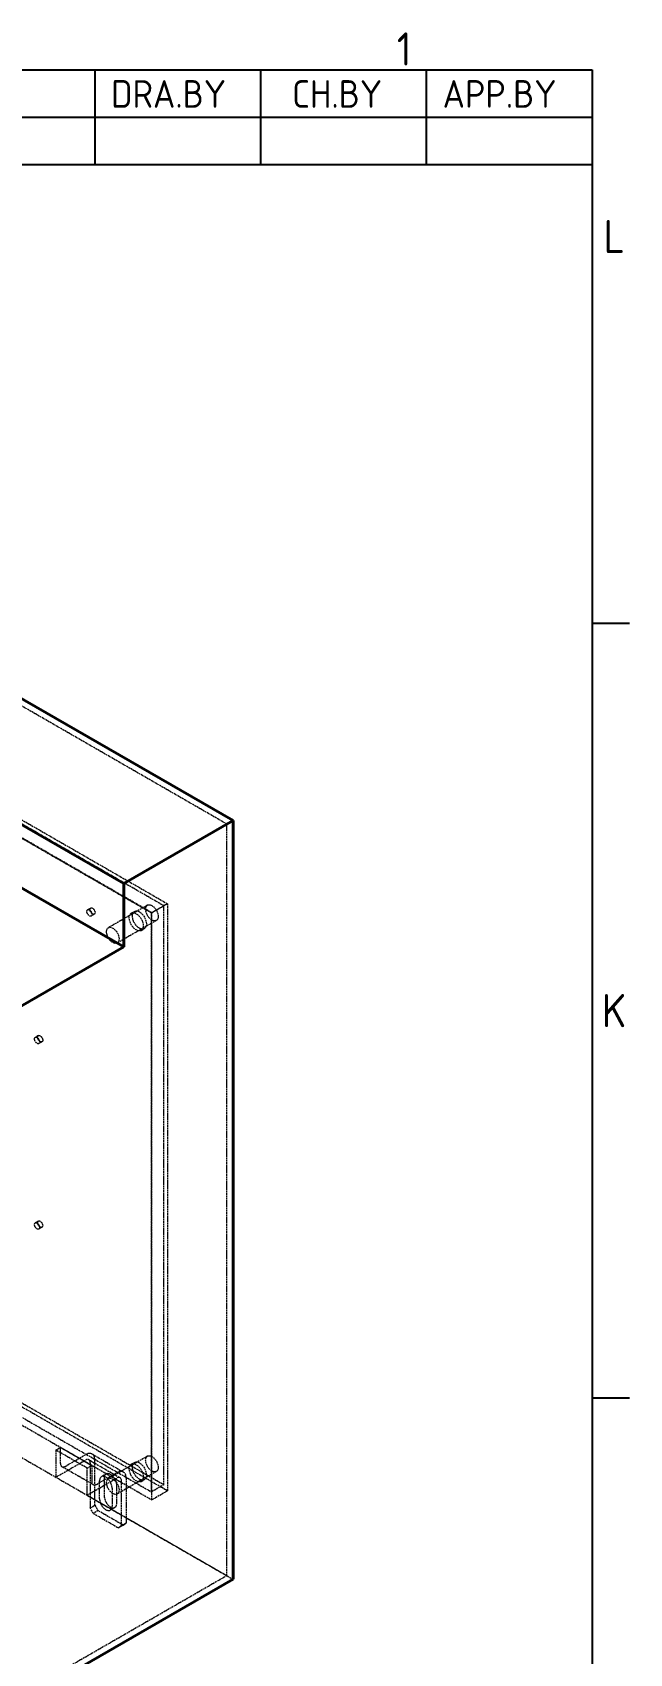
# Model space of a CAD drawing. Header units: millimetres. Extents: x 0 to 2378, y 0 to 1682.
# Drawn here: x 2236.7 to 2344.8, y 1355.3 to 1648.8 of the extents above; entities that cross this region are included whole.
import ezdxf

# ---------------------------------------------------------------- set-up
doc = ezdxf.new("R2010")
doc.units = ezdxf.units.MM
doc.header["$LTSCALE"] = 2
doc.linetypes.add('DASHED', pattern=[0.2067, 0.1654, -0.0413])
doc.layers.get('0').update_dxf_attribs({"color": 3, "lineweight": 25, "true_color": 0x00ff00})
for name, color, linetype, lineweight, true_color in [('가려진 것(ISO)', 2, 'DASHED', 18, 0xffff00), ('가시적인 것(ISO)', 3, 'Continuous', 40, 0x00ff00), ('기호(ISO)', 5, 'Continuous', 25, 0x0000ff)]:
    doc.layers.add(name, color=color, linetype=linetype, lineweight=lineweight, true_color=true_color)
doc.layers.add('경계(ISO)', color=7, linetype='Continuous', lineweight=25)
doc.styles.add('ISO ProportionalPSTEK', font='isocp.shx')
doc.styles.add('문자 텍스트_PSTEK_POSCO', font='isocp.shx')

# ---------------------------------------------------------------- blocks, each defined once
blk = doc.blocks.new('경계 Default Border')
at = {"layer": '경계(ISO)'}
for p, q in [((1169, 770.92), (1172.4, 770.92)), ((1169, 700.83), (1172.4, 700.83))]:
    blk.add_line(p, q, dxfattribs=at)
at = {"layer": '경계(ISO)', "flags": 128}
blk.add_lwpolyline([(20, 20), (20, 821), (1169, 821), (1169, 20), (20, 20)], dxfattribs=at)
at = {"layer": '경계(ISO)', "color": 2, "true_color": 0xffff00, "char_height": 3, "attachment_point": 7, "style": '문자 텍스트_PSTEK_POSCO'}
for s, insert in [('1', (1151.33, 821.4)), ('L', (1170.04, 804.43)), ('K', (1169.88, 734.36))]:
    blk.add_mtext(s, dxfattribs=dict(at, insert=insert))
blk = doc.blocks.new('리비전 내역')
at = {"layer": '기호(ISO)'}
for p, q in [((1017, 821), (1169, 821)), ((1017, 821), (1017, 816.72)), ((1032, 821), (1032, 816.72)), ((1047, 821), (1047, 816.72)), ((1124, 821), (1124, 816.72)), ((1139, 821), (1139, 816.72)), ((1154, 821), (1154, 816.72)), ((1169, 821), (1169, 816.72)), ((1017, 816.72), (1169, 816.72)), ((1017, 816.72), (1017, 812.44)), ((1032, 816.72), (1032, 812.44)), ((1047, 816.72), (1047, 812.44)), ((1124, 816.72), (1124, 812.44)), ((1139, 816.72), (1139, 812.44)), ((1154, 816.72), (1154, 812.44)), ((1169, 816.72), (1169, 812.44)), ((1017, 812.44), (1169, 812.44))]:
    blk.add_line(p, q, dxfattribs=at)
at = {"layer": '기호(ISO)', "color": 2, "true_color": 0xffff00, "char_height": 2.5, "attachment_point": 7, "style": 'ISO ProportionalPSTEK'}
for s, insert in [('REV.NO', (1018.53, 817.58)), ('DATE', (1035.31, 817.58)), ('DESCRIPTION OF REVISION', (1064.51, 817.58)), ('DRA.BY', (1125.48, 817.58)), ('CH.BY', (1141.86, 817.58)), ('APP.BY', (1155.48, 817.58))]:
    blk.add_mtext(s, dxfattribs=dict(at, insert=insert))

msp = doc.modelspace()

# ---------------------------------------------------------------- linework, layer by layer
at = {"layer": '가려진 것(ISO)'}
for p, q in [((2271.9172, 1505.4778), (2152.2747, 1574.3754)), ((2253.2496, 1494.7279), (2133.6071, 1563.6254)), ((2133.6071, 1552.1797), (2253.2496, 1483.2822)), ((2163.0227, 1547.5838), (2261.1692, 1491.065)), ((2258.3407, 1489.4362), (2160.1943, 1545.955)), ((2258.2559, 1489.3845), (2161.4105, 1545.154)), ((2260.5186, 1490.6875), (2163.6733, 1546.457)), ((2271.9172, 1505.4778), (2253.2496, 1494.7279)), ((2271.9172, 1369.438), (2271.9172, 1505.4778)), ((2257.5423, 1490.8102), (2250.4712, 1486.7382)), ((2261.1692, 1491.065), (2258.3407, 1489.4362)), ((2261.1692, 1491.065), (2261.1692, 1384.7839)), ((2247.2691, 1490.2986), (2246.7035, 1489.9729)), ((2247.9163, 1489.1749), (2247.3506, 1488.8491)), ((2259.1392, 1488.0371), (2252.0681, 1483.9651)), ((2254.6141, 1489.3547), (2255.1797, 1489.6804)), ((2260.5186, 1490.6875), (2258.2559, 1489.3845)), ((2258.2559, 1384.6076), (2258.2559, 1489.3845)), ((2258.3407, 1383.1551), (2258.3407, 1489.4362)), ((2260.5186, 1385.9107), (2260.5186, 1490.6875)), ((2256.4106, 1486.235), (2256.9763, 1486.5607)), ((2253.2496, 1483.2822), (2230.6221, 1470.2519)), ((2253.2496, 1483.2822), (2253.2496, 1483.2847)), ((2237.7939, 1467.2063), (2237.2282, 1466.8806)), ((2238.4411, 1466.0825), (2237.8754, 1465.7568)), ((2261.1692, 1384.7839), (2163.0227, 1441.3027)), ((2163.6733, 1441.6802), (2260.5186, 1385.9107)), ((2152.2747, 1438.3355), (2271.9172, 1369.438)), ((2161.4105, 1440.3772), (2258.2559, 1384.6076)), ((2164.0127, 1437.475), (2258.3407, 1383.1551)), ((2237.7939, 1433.6215), (2237.2282, 1433.2957)), ((2238.4411, 1432.4977), (2237.8754, 1432.1719)), ((2184.3774, 1419.8463), (2240.9459, 1387.2706)), ((2240.9459, 1392.1759), (2241.7944, 1392.6646)), ((2240.9459, 1392.1759), (2240.9459, 1387.2706)), ((2246.6028, 1388.9184), (2240.9459, 1392.1759)), ((2241.7944, 1389.7214), (2241.7944, 1392.6646)), ((2241.7944, 1392.6646), (2247.4513, 1389.407)), ((2242.643, 1389.229), (2246.3199, 1391.3464)), ((2247.5176, 1391.4641), (2253.1745, 1388.2065)), ((2257.5423, 1391.0694), (2250.4712, 1386.9974)), ((2240.9459, 1387.2706), (2246.3199, 1390.3653)), ((2247.701, 1385.9126), (2242.0441, 1389.1701)), ((2246.6028, 1388.9184), (2247.4513, 1389.407)), ((2246.6028, 1384.0131), (2246.6028, 1388.9184)), ((2246.9188, 1390.4242), (2252.5756, 1387.1666)), ((2247.1684, 1389.8729), (2247.1684, 1381.6974)), ((2247.4513, 1389.407), (2247.4513, 1386.4638)), ((2248.017, 1382.1861), (2248.017, 1390.3615)), ((2248.2998, 1385.9714), (2251.9768, 1388.0888)), ((2259.1392, 1388.2963), (2252.0681, 1384.2244)), ((2254.6141, 1389.6139), (2255.1797, 1389.9397)), ((2246.6028, 1384.0131), (2251.9768, 1387.1078)), ((2248.8655, 1383.3363), (2248.8655, 1386.6065)), ((2250.047, 1387.8302), (2249.1984, 1387.3415)), ((2249.714, 1387.0951), (2249.714, 1383.825)), ((2251.1282, 1385.3035), (2251.1282, 1382.0333)), ((2251.9768, 1382.5219), (2251.9768, 1385.7921)), ((2252.8253, 1378.4399), (2252.8253, 1386.6153)), ((2253.6738, 1387.104), (2253.6738, 1378.9285)), ((2256.4106, 1386.4942), (2256.9763, 1386.82)), ((2260.5186, 1385.9107), (2258.2559, 1384.6076)), ((2246.6028, 1384.0131), (2273.0486, 1368.784)), ((2261.1692, 1384.7839), (2258.3407, 1383.1551)), ((2247.1684, 1381.6974), (2248.017, 1382.1861)), ((2247.7341, 1380.7176), (2247.1684, 1381.6974)), ((2248.5827, 1381.2063), (2247.7341, 1380.7176)), ((2247.7341, 1380.7176), (2252.2596, 1378.1116)), ((2248.017, 1382.1861), (2248.5827, 1381.2063)), ((2253.1081, 1378.6002), (2248.5827, 1381.2063)), ((2251.6439, 1381.7869), (2250.7953, 1381.2983)), ((2252.2596, 1378.1116), (2253.1081, 1378.6002)), ((2252.8253, 1378.4399), (2252.2596, 1378.1116)), ((2253.6738, 1378.9285), (2252.8253, 1378.4399)), ((2253.1081, 1378.6002), (2253.6738, 1378.9285)), ((2271.9172, 1369.438), (2230.6221, 1345.6578))]:
    msp.add_line(p, q, dxfattribs=at)
for centre, major_axis in [((2258.3407, 1489.4236), (0.7985, -1.3865)), ((2247.027, 1489.411), (0.3236, -0.5619)), ((2247.5927, 1489.7368), (0.3236, -0.5619)), ((2255.5123, 1487.7948), (0.8983, -1.5599)), ((2256.078, 1488.1206), (0.8983, -1.5599)), ((2251.2697, 1485.3517), (0.7985, -1.3865)), ((2237.5518, 1466.3187), (0.3236, -0.5619)), ((2238.1175, 1466.6444), (0.3236, -0.5619)), ((2237.5518, 1432.7338), (0.3236, -0.5619)), ((2238.1175, 1433.0596), (0.3236, -0.5619)), ((2258.3407, 1389.6829), (0.7985, -1.3865)), ((2255.5123, 1388.0541), (0.8983, -1.5599)), ((2256.078, 1388.3798), (0.8983, -1.5599)), ((2251.2697, 1385.6109), (0.7985, -1.3865))]:
    msp.add_ellipse(centre, major_axis=major_axis, ratio=0.57809312, dxfattribs=at)
for centre, major_axis, start_param, end_param in [((2246.3199, 1389.3843), (1.1977, 2.0798), 5.49585344, 7.06664976), ((2242.643, 1390.21), (-0.5988, -1.0399), 5.49585344, 7.06664976), ((2246.3199, 1389.3843), (0.5988, 1.0399), 5.49585344, 7.06664976), ((2251.9768, 1386.1267), (1.1977, 2.0798), 5.49585344, 7.06664976), ((2248.2998, 1386.9525), (-0.5988, -1.0399), 5.49585344, 7.06664976), ((2249.9969, 1385.955), (-0.7985, 1.3865), 3.92892453, 7.07051718), ((2250.8454, 1386.4436), (-0.7985, 1.3865), 3.92892453, 7.07051718), ((2251.9768, 1386.1267), (0.5988, 1.0399), 5.49585344, 7.06664976), ((2249.9969, 1382.6848), (0.7985, -1.3865), 3.92892453, 7.07051718), ((2250.8454, 1383.1734), (0.7985, -1.3865), 3.92892453, 7.07051718)]:
    msp.add_ellipse(centre, major_axis=major_axis, ratio=0.57809312, start_param=start_param, end_param=end_param, dxfattribs=at)
at = {"layer": '가시적인 것(ISO)'}
for p, q in [((2273.0486, 1506.1319), (2152.2747, 1575.6809)), ((2253.2496, 1494.7304), (2132.4757, 1564.2794)), ((2132.4757, 1552.8338), (2253.2496, 1483.2847)), ((2273.0486, 1506.1319), (2253.2496, 1494.7304)), ((2273.0486, 1368.784), (2273.0486, 1506.1319)), ((2253.2496, 1483.2847), (2253.2496, 1494.7304)), ((2253.2496, 1483.2847), (2230.6221, 1470.2545)), ((2273.0486, 1368.784), (2230.6221, 1344.3522))]:
    msp.add_line(p, q, dxfattribs=at)

# ---------------------------------------------------------------- block references
at = {"xscale": 2, "yscale": 2, "zscale": 2}
msp.add_blockref('경계 Default Border', (0, 0), dxfattribs=at)
at = {"layer": '기호(ISO)', "xscale": 2, "yscale": 2, "zscale": 2}
msp.add_blockref('리비전 내역', (0, 0), dxfattribs=at)

doc.saveas('drawing.dxf')
